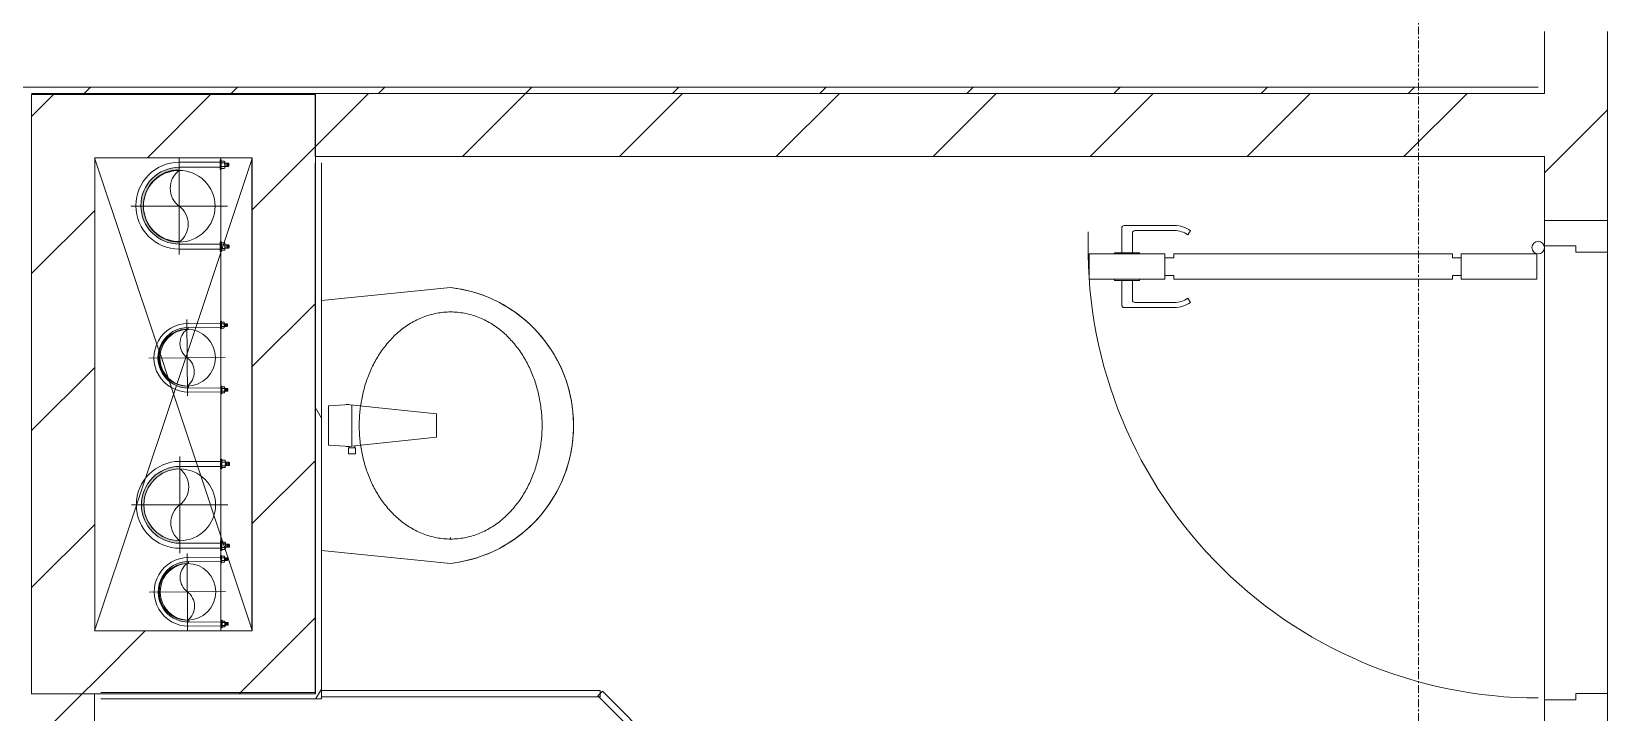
# Model space of a CAD drawing. Header units: millimetres. Extents: x 5359 to 218750, y -16347 to 109893.
# Drawn here: x 46653 to 49153, y 57655 to 58735 of the extents above; entities that cross this region are included whole.
import ezdxf

# ---------------------------------------------------------------- set-up
doc = ezdxf.new("R2010")
doc.units = ezdxf.units.MM
doc.linetypes.add('Grid Line', pattern=[22.225, 12.7, -3.175, 3.175, -3.175])
doc.linetypes.add('IMPORT-CENTER _3_', pattern=[10.16, 6.35, -1.27, 1.27, -1.27])
for name, color, linetype, lineweight in [('0-1', 7, 'Continuous', 5), ('0-2', 9, 'Continuous', 9), ('A-DETL-GENF-1', 9, 'Continuous', 9), ('A-DOOR-1', 9, 'Continuous', 9), ('A-FLOR-1', 9, 'Continuous', 9), ('A-GLAZ-CURT-1', 9, 'Continuous', 9), ('A-WALL-1', 53, 'Continuous', 18), ('A-WALL-2', 9, 'Continuous', 9), ('A-WALL-3', 113, 'Continuous', 18), ('A-WALL-PATT-1', 10, 'Continuous', 9), ('A-WALL-PATT-2', 9, 'Continuous', 9), ('A-WALL-PATT-3', 111, 'Continuous', 9), ('G-IMPT', 8, 'Continuous', 9), ('G-IMPT-1', 8, 'IMPORT-CENTER _3_', 9), ('I-WALL-1', 53, 'Continuous', 18), ('M-EQPM', 50, 'Continuous', 9), ('P-SANR-FIXT-1', 9, 'Continuous', 9), ('P-SANR-FIXT-2', 221, 'Continuous', 9), ('S-GRID-1', 1, 'Grid Line', 9)]:
    doc.layers.add(name, color=color, linetype=linetype, lineweight=lineweight)
pattern_1 = [(45, (0, 0), (-124.4508, 124.4508), [])]
pattern_2 = [(0, (0, 0), (894.08, 223.52), [73.762, -596.798, 73.762, -596.798, -3576.32]), (0, (0, 0), (894.08, 223.52), [-1341.12, 73.762, -1267.358, 73.762, -596.798, -1564.64]), (0, (0, 0), (894.08, 223.52), [-3352.8, 73.762, -373.278, 73.762, -1043.838]), (120, (335.28, 111.76), (-640.614, 662.536), [73.762, -596.798, 73.762, -4173.118]), (120, (335.28, 111.76), (-640.614, 662.536), [-744.322, -596.798, 73.762, -1267.358, -2235.2]), (120, (335.28, 111.76), (-640.614, 662.536), [-2682.24, 73.762, -596.798, 73.762, -1490.878]), (120, (335.28, 111.76), (-640.614, 662.536), [-3426.562, -373.278, 73.762, -1043.838]), (240, (447.04, 558.8), (-253.466, -886.056), [73.762, -596.798, 73.762, -4173.118]), (240, (447.04, 558.8), (-253.466, -886.056), [-744.322, -596.798, 73.762, -1267.358, -2235.2]), (240, (447.04, 558.8), (-253.466, -886.056), [-2682.24, 73.762, -596.798, 73.762, -1490.878]), (240, (447.04, 558.8), (-253.466, -886.056), [-3426.562, -373.278, 73.762, -1043.838])]

# ---------------------------------------------------------------- blocks, each defined once
blk = doc.blocks.new('DOOR_CW_01 CANH MO-PANEL KINH - DIG_02-800x2200-CỬA NHÔM KÍNH-401063-TKCS_MB ĐỊNH VỊ CỔNG-HÀNG RÀO')
at = {"layer": 'A-DETL-GENF-1'}
for p, q in [((-347, -182), (-347, -62)), ((-347, -62), (-307, -62)), ((-307, -62), (-307, -182)), ((-307, -182), (-347, -182)), ((-347, -196), (-341, -196)), ((-347, -638), (-347, -196)), ((-341, -196), (-341, -182)), ((-341, -182), (-313, -182)), ((-313, -182), (-313, -196)), ((-307, -196), (-313, -196)), ((-307, -196), (-307, -638)), ((-383.9, -611.2), (-377.3, -615.8)), ((-270.1, -611.2), (-276.7, -615.8)), ((-392, -637), (-392, -716.5)), ((-384, -699.5), (-384, -637)), ((-347, -638), (-341, -638)), ((-341, -652), (-341, -638)), ((-307, -638), (-313, -638)), ((-313, -638), (-313, -652)), ((-270, -699.5), (-270, -637)), ((-262, -637), (-262, -716.5)), ((-307, -652), (-347, -652)), ((-347, -652), (-347, -772)), ((-313, -652), (-341, -652)), ((-307, -772), (-307, -652)), ((-349, -692.2), (-349, -731.8)), ((-347, -692.2), (-349, -692.2)), ((-347, -692.2), (-347, -731.8)), ((-307, -692.2), (-307, -731.8)), ((-307, -692.2), (-305, -692.2)), ((-305, -692.2), (-305, -731.8)), ((-349, -720.5), (-388, -720.5)), ((-349, -703.5), (-380, -703.5)), ((-305, -703.5), (-274, -703.5)), ((-305, -720.5), (-266, -720.5)), ((-349, -731.8), (-347, -731.8)), ((-305, -731.8), (-307, -731.8)), ((-347, -772), (-307, -772))]:
    blk.add_line(p, q, dxfattribs=at)
blk.add_circle((-357, -60), 10, dxfattribs=at)
for centre, radius, start, end in [((-357, -60), 714, 268, 0), ((-347, -637), 45, 145, 180), ((-347, -637), 37, 145, 180), ((-307, -637), 37, 0, 35), ((-307, -637), 45, 360, 35), ((-380, -699.5), 4, 180, 270), ((-274, -699.5), 4, 270, 0), ((-388, -716.5), 4, 180, 270), ((-266, -716.5), 4, 270, 0)]:
    blk.add_arc(centre, radius, start, end, dxfattribs=at)
at = {"layer": 'A-DOOR-1'}
for p, q in [((-400, -50), (-400, 50)), ((-400, 50), (-350, 50)), ((-350, 50), (-350, 0)), ((350, 0), (350, 50)), ((350, 50), (400, 50)), ((400, 50), (400, -50)), ((-360, 0), (-360, -50)), ((-350, 0), (-360, 0)), ((360, 0), (350, 0)), ((360, -50), (360, 0)), ((-360, -50), (-400, -50)), ((-357, -50), (-332, -50)), ((400, -50), (360, -50))]:
    blk.add_line(p, q, dxfattribs=at)
blk = doc.blocks.new('bonruatreo - Chậu rửa-401074-TKCS_MB ĐỊNH VỊ CỔNG-HÀNG RÀO')
at = {"layer": 'P-SANR-FIXT-1'}
for p, q in [((198.4, 0), (-198.4, 0)), ((165, 0), (-165, 0)), ((218.6, -205), (198.4, 0)), ((-198.4, 0), (-218.6, -205)), ((-180.6, -205), (-177.8, -205))]:
    blk.add_line(p, q, dxfattribs=at)
at = {"layer": 'P-SANR-FIXT-1', "flags": 128}
blk.add_lwpolyline([(218.6, -205), (217.4, -213.7), (215.9, -222.4), (214, -231), (211.8, -239.5), (209.3, -247.9), (206.4, -256.2), (203.2, -264.4), (199.6, -272.5), (195.8, -280.4), (191.6, -288.1), (187.1, -295.7), (182.3, -303.1), (177.3, -310.3), (171.9, -317.3), (166.3, -324.1), (160.4, -330.6), (154.2, -336.9), (147.8, -342.9), (141.2, -348.7), (134.3, -354.2), (127.3, -359.4), (120, -364.4), (112.5, -369), (104.9, -373.4), (97.1, -377.4), (89.1, -381.2), (81, -384.6), (72.7, -387.6), (64.4, -390.4), (55.9, -392.8), (47.3, -394.8), (38.7, -396.6), (30, -397.9), (21.3, -399), (12.5, -399.6), (3.7, -400), (-5.1, -399.9), (-13.9, -399.6), (-22.6, -398.8), (-31.4, -397.8), (-40.1, -396.3), (-48.7, -394.5), (-57.2, -392.4), (-65.7, -390), (-74, -387.2), (-82.2, -384.1), (-90.3, -380.6), (-98.3, -376.8), (-106.1, -372.7), (-113.7, -368.3), (-121.1, -363.6), (-128.4, -358.7), (-135.4, -353.4), (-142.2, -347.8), (-148.8, -342), (-155.2, -335.9), (-161.3, -329.6), (-167.2, -323), (-172.8, -316.2), (-178.1, -309.2), (-183.1, -302), (-187.8, -294.6), (-192.2, -287), (-196.4, -279.2), (-200.2, -271.3), (-203.7, -263.2), (-206.8, -255), (-209.7, -246.6), (-212.2, -238.2), (-214.3, -229.7), (-216.1, -221.1), (-217.6, -212.4), (-218.6, -205)], dxfattribs=at)
at = {"layer": 'P-SANR-FIXT-1'}
blk.add_arc((0, -180), 220, 186.525, 353.475, dxfattribs=at)
for points in [[(-180, -205), (-180, -197.6), (-178.6, -182.7), (-172.4, -161.2), (-162.5, -141.1), (-149.4, -123), (-133.8, -107), (-116.1, -93.4), (-96.9, -82.1), (-76.5, -73.2), (-55.2, -66.5), (-33.3, -62.1), (-11.2, -59.9), (11.1, -59.9), (33.3, -62.1), (55.2, -66.5), (76.5, -73.2), (96.9, -82.1), (116.1, -93.4), (133.8, -107.1), (149.5, -123), (162.5, -141.2), (172.4, -161.2), (178.6, -182.7), (180, -197.6), (180, -205)], [(180, -205), (180, -212.4), (178.6, -227.3), (172.4, -248.8), (162.5, -268.8), (149.5, -287), (133.8, -302.9), (116.1, -316.6), (96.9, -327.9), (76.5, -336.8), (55.2, -343.5), (33.3, -347.9), (11.1, -350.1), (-11.2, -350.1), (-33.3, -347.9), (-55.2, -343.5), (-76.5, -336.8), (-96.9, -327.9), (-116.1, -316.6), (-133.8, -303), (-149.4, -287), (-162.5, -268.9), (-172.4, -248.8), (-178.6, -227.3), (-180, -212.4), (-180, -205)]]:
    blk.add_open_spline(points, degree=3, dxfattribs=at)
at = {"layer": 'P-SANR-FIXT-2'}
for p, q in [((-33, -37.3), (-31.4, -12.2)), ((-30.2, -11), (30.2, -11)), ((31.4, -12.2), (33, -37.3)), ((-44.7, -42.8), (-35.6, -42.8)), ((-44.7, -54.2), (-44.7, -42.8)), ((-35.6, -42.8), (-35.6, -44.2)), ((-35.6, -44.2), (-33.1, -44.2)), ((-35.6, -44.2), (-35.6, -52.9)), ((-32.2, -52.9), (-33.1, -44.2)), ((32.7, -48.5), (-32.7, -48.5)), ((33, -45.4), (18.5, -182.5)), ((-35.6, -54.2), (-44.7, -54.2)), ((-35.6, -52.9), (-35.6, -54.2)), ((-32.2, -52.9), (-35.6, -52.9)), ((-18.5, -182.5), (-32.2, -52.9)), ((18.5, -182.5), (-18.5, -182.5))]:
    blk.add_line(p, q, dxfattribs=at)
for centre, radius, start, end in [((-30.1, -12.3), 1.3, 91.2278, 176.4003), ((30.1, -12.3), 1.3, 3.5997, 88.7722), ((5.5, -41.4), 38.7, 173.966, 184.1457), ((-5.5, -41.4), 38.7, 353.966, 6.034)]:
    blk.add_arc(centre, radius, start, end, dxfattribs=at)
blk = doc.blocks.new('System Panel - Glazed-580253-TKCS_MB ĐỊNH VỊ CỔNG-HÀNG RÀO')
at = {"layer": 'A-GLAZ-CURT-1'}
for p, q in [((352.2, 5), (-352.2, 5)), ((-352.2, 5), (-352.2, -5)), ((352.2, -5), (352.2, 5)), ((-352.2, -5), (352.2, -5))]:
    blk.add_line(p, q, dxfattribs=at)
blk = doc.blocks.new('System Panel - Glazed-918428-TKCS_MB ĐỊNH VỊ CỔNG-HÀNG RÀO')
at = {"layer": 'A-GLAZ-CURT-1'}
for p, q in [((221.2, 5), (-221.2, 5)), ((-221.2, 5), (-221.2, -5)), ((221.2, -5), (221.2, 5)), ((-221.2, -5), (221.2, -5))]:
    blk.add_line(p, q, dxfattribs=at)
blk = doc.blocks.new('NCV_TKTC_TANG 1_rvt-1-TKCS_MB ĐỊNH VỊ CỔNG-HÀNG RÀO')
at = {"layer": 'A-WALL-PATT-1'}
h = blk.add_hatch(dxfattribs=at)
h.set_pattern_fill('FP_2', color=256, style=0, pattern_type=2)
h.set_pattern_definition(pattern_1)
h.paths.add_polyline_path([(49102.6, 56836.9), (49152.6, 56836.9), (49152.6, 57635.3), (49052.6, 57635.3), (49052.6, 56836.9), (49063.7, 56836.9)])
h.paths.add_polyline_path([(49152.6, 58435.3), (49152.6, 58734.9), (49052.6, 58734.9), (49052.6, 58435.3), (49102.6, 58435.3)])
h.paths.add_polyline_path([(49052.6, 59634.9), (49152.6, 59634.9), (49152.6, 59936.9), (49052.6, 59936.9)])
h.paths.add_polyline_path([(49052.6, 60136.9), (49152.6, 60136.9), (49152.6, 61636.9), (49052.6, 61636.9), (49052.6, 60580.3)])
h = blk.add_hatch(dxfattribs=at)
h.set_pattern_fill('FP_2', color=256, style=0, pattern_type=2)
h.set_pattern_definition(pattern_1)
h.paths.add_polyline_path([(47118.8, 58536.9), (49052.6, 58536.9), (49052.6, 58636.9), (47102.6, 58636.9), (47102.6, 58536.9)])
h = blk.add_hatch(dxfattribs=at)
h.set_pattern_fill('FP_4', color=256, style=0, pattern_type=2)
h.set_pattern_definition(pattern_2)
h.paths.add_polyline_path([(47112.6, 57686.9), (47112.6, 58526.9), (47102.6, 58526.9), (47102.6, 57686.9)])
h = blk.add_hatch(dxfattribs=at)
h.set_pattern_fill('FP_2', color=256, style=0, pattern_type=2)
h.set_pattern_definition(pattern_1)
h.paths.add_polyline_path([(46652.6, 56836.9), (46752.6, 56836.9), (46752.6, 57684.9), (46652.6, 57684.9), (46652.6, 57128.4)])
h = blk.add_hatch(dxfattribs=at)
h.set_pattern_fill('FP_4', color=256, style=0, pattern_type=2)
h.set_pattern_definition(pattern_2)
h.paths.add_polyline_path([(47112.6, 57676.9), (47112.6, 57686.9), (46762.6, 57686.9), (46762.6, 57676.9)])
at = {"layer": 'A-WALL-PATT-2'}
h = blk.add_hatch(dxfattribs=at)
h.set_pattern_fill('FP_3', color=256, style=0, pattern_type=2)
h.set_pattern_definition([(45, (0, 0), (-116.67262, 116.67262), [])])
h.paths.add_polyline_path([(45552.6, 58636.9), (49052.6, 58636.9), (49052.6, 58646.9), (45552.6, 58646.9)])
h.paths.add_polyline_path([(44752.6, 58636.9), (44752.6, 58646.9), (44652.6, 58646.9), (44652.6, 58636.9)])
at = {"layer": 'A-FLOR-1'}
for p, q in [((49052.6, 58395.3), (49052.6, 57675.3)), ((49152.6, 58385.3), (49152.6, 57685.3)), ((49152.6, 57685.3), (49152.6, 58385.3))]:
    blk.add_line(p, q, dxfattribs=at)
at = {"layer": 'A-WALL-1'}
for p, q in [((49052.6, 58646.9), (49052.6, 58636.9)), ((49052.6, 58636.9), (47102.6, 58636.9)), ((47102.6, 58636.9), (47102.6, 58536.9)), ((47102.6, 58536.9), (49052.6, 58536.9)), ((49052.6, 58536.9), (49052.6, 58526.9)), ((46752.6, 57684.9), (46652.6, 57684.9)), ((46752.6, 56836.9), (46752.6, 57684.9))]:
    blk.add_line(p, q, dxfattribs=at)
at = {"layer": 'A-WALL-2'}
for p, q in [((49052.6, 58734.9), (49052.6, 58646.9)), ((49152.6, 58435.3), (49152.6, 58734.9)), ((49052.6, 58526.9), (49052.6, 58435.3)), ((49152.6, 58385.3), (49152.6, 57685.3))]:
    blk.add_line(p, q, dxfattribs=at)
at = {"layer": 'I-WALL-1'}
for p, q in [((49042.6, 58646.9), (45552.6, 58646.9)), ((49052.6, 58636.9), (49052.6, 58646.9)), ((46652.6, 58636.9), (49052.6, 58636.9)), ((47102.6, 58526.9), (47102.6, 57686.9)), ((47112.6, 58308.7), (47112.6, 58526.9)), ((47112.6, 57686.9), (47112.6, 57911.9)), ((47102.6, 57686.9), (46762.6, 57686.9)), ((46762.6, 57676.9), (47112.6, 57676.9)), ((47112.6, 57676.9), (47112.6, 57686.9))]:
    blk.add_line(p, q, dxfattribs=at)
at = {"layer": 'A-DOOR-1', "rotation": 270.0000000000009}
blk.add_blockref('DOOR_CW_01 CANH MO-PANEL KINH - DIG_02-800x2200-CỬA NHÔM KÍNH-401063-TKCS_MB ĐỊNH VỊ CỔNG-HÀNG RÀO', (49102.6, 58035.3), dxfattribs=at)
at = {"layer": 'A-GLAZ-CURT-1'}
for name, p, rotation in [('System Panel - Glazed-918428-TKCS_MB ĐỊNH VỊ CỔNG-HÀNG RÀO', (47333.7, 57685.3), 180), ('System Panel - Glazed-580253-TKCS_MB ĐỊNH VỊ CỔNG-HÀNG RÀO', (47803.9, 57436.3), 135.0000000000004)]:
    blk.add_blockref(name, p, dxfattribs=dict(at, rotation=rotation))
at = {"layer": 'P-SANR-FIXT-1', "rotation": 90.00000000000044}
blk.add_blockref('bonruatreo - Chậu rửa-401074-TKCS_MB ĐỊNH VỊ CỔNG-HÀNG RÀO', (47112.6, 58110.3), dxfattribs=at)
blk = doc.blocks.new('TKTC_XREF_251221_MB TANG 1 - TKTC_XREF_260130_MB TANG 1_dwg_CUM U_DN100-4202115-TKCS_MB ĐỊNH VỊ CỔNG-HÀNG RÀO')
at = {"layer": 'G-IMPT'}
blk.add_hatch(color=256, dxfattribs=at).paths.add_polyline_path([(0, -61), (0, -57), (14.8, -55.1), (28.5, -49.4), (40.3, -40.3), (49.4, -28.5), (55.1, -14.8), (57, 0), (55.1, 14.8), (49.4, 28.5), (40.3, 40.3), (28.5, 49.4), (14.8, 55.1), (0, 57), (0, 61), (15.8, 58.9), (37.7, 47.3), (43.1, 43.1), (52.8, 30.5), (58.9, 15.8), (61, 0), (58.9, -15.8), (52.8, -30.5), (43.1, -43.1), (30.5, -52.8), (15.8, -58.9)])
for p, q in [((-79.1, 66.6), (-79.1, 63.4)), ((-76.6, 66.6), (-76.6, 63.4)), ((-74.6, 66.6), (-74.6, 63.4)), ((-72.7, 69.3), (-72.7, 60.7)), ((-66.9, 67.9), (-71.7, 67.9)), ((-65, 69), (0, 69)), ((-66.9, 62.1), (-71.7, 62.1)), ((-72.7, -60.7), (-72.7, -69.3)), ((-66.9, -62.1), (-71.7, -62.1)), ((-79.1, -63.4), (-79.1, -66.6)), ((-76.6, -63.4), (-76.6, -66.6)), ((-74.6, -63.4), (-74.6, -66.6)), ((-66.9, -67.9), (-71.7, -67.9)), ((-65, -69), (0, -69))]:
    blk.add_line(p, q, dxfattribs=at)
at = {"layer": 'G-IMPT', "flags": 128}
for points in [[(-72.7, 67.6), (-78.1, 67.6), (-78.1, 62.4), (-72.7, 62.4)], [(-71.7, 59.2), (-66.9, 59.2), (-66.9, 70.8), (-71.7, 70.8)], [(-66.9, 70.8), (-66.9, 72.7), (-65, 72.7), (-65, 57.3), (-66.9, 57.3), (-66.9, 59.2)], [(-65, 61), (0, 61), (0, 57)], [(-72.7, -62.4), (-78.1, -62.4), (-78.1, -67.6), (-72.7, -67.6)], [(-71.7, -70.8), (-66.9, -70.8), (-66.9, -59.2), (-71.7, -59.2)], [(-66.9, -59.2), (-66.9, -57.3), (-65, -57.3), (-65, -72.7), (-66.9, -72.7), (-66.9, -70.8)], [(-65, -61), (0, -61), (0, -57)]]:
    blk.add_lwpolyline(points, dxfattribs=at)
at = {"layer": 'G-IMPT'}
for centre, radius, start, end in [((-78.1, 66.6), 0.96, 90, 180), ((-78.1, 63.4), 0.96, 180, 270), ((-71.1, 69.3), 1.56, 112.6199, 247.3801), ((-67.9, 65), 4.8, 143.1301, 216.8699), ((0, 0), 69, 270, 90), ((-71.1, 60.7), 1.56, 112.6199, 247.3801), ((0, 0), 61, 270, 90), ((0, 0), 57, 270, 90), ((-78.1, -63.4), 0.96, 90, 180), ((-71.1, -60.7), 1.56, 112.6199, 247.3801), ((-67.9, -65), 4.8, 143.1301, 216.8699), ((-78.1, -66.6), 0.96, 180, 270), ((-71.1, -69.3), 1.56, 112.6199, 247.3801)]:
    blk.add_arc(centre, radius, start, end, dxfattribs=at)
blk = doc.blocks.new('TKTC_XREF_251221_MB TANG 1 - TKTC_XREF_260130_MB TANG 1_dwg_$cc-4202117-TKCS_MB ĐỊNH VỊ CỔNG-HÀNG RÀO')
at = {"layer": 'G-IMPT'}
blk.add_circle((0, 0), 0.5, dxfattribs=at)
for centre, radius, start, end in [((0, 0), 0.5, 90, 270), ((0.188, 0.25), 0.313, 126.8699, 233.1301), ((-0.188, -0.25), 0.313, 306.8699, 53.1301)]:
    blk.add_arc(centre, radius, start, end, dxfattribs=at)
at = {"layer": 'G-IMPT-1'}
for p, q in [((0, -0.673), (0, 0.673)), ((-0.673, 0), (0.673, 0))]:
    blk.add_line(p, q, dxfattribs=at)
blk = doc.blocks.new('TKTC_XREF_251221_MB TANG 1 - TKTC_XREF_260130_MB TANG 1_dwg_$cc-4202122-TKCS_MB ĐỊNH VỊ CỔNG-HÀNG RÀO')
at = {"layer": 'G-IMPT'}
blk.add_circle((0, 0), 0.5, dxfattribs=at)
for centre, radius, start, end in [((0, 0), 0.5, 90, 270), ((0.188, 0.25), 0.313, 126.8699, 233.1301), ((-0.188, -0.25), 0.313, 306.8699, 53.1301)]:
    blk.add_arc(centre, radius, start, end, dxfattribs=at)
at = {"layer": 'G-IMPT-1'}
for p, q in [((0, -0.673), (0, 0.673)), ((-0.673, 0), (0.673, 0))]:
    blk.add_line(p, q, dxfattribs=at)
blk = doc.blocks.new('TKTC_XREF_251221_MB TANG 1 - TKTC_XREF_260130_MB TANG 1_dwg_CUM U_DN100-4202112-TKCS_MB ĐỊNH VỊ CỔNG-HÀNG RÀO')
at = {"layer": 'G-IMPT'}
blk.add_hatch(color=256, dxfattribs=at).paths.add_polyline_path([(0, 61), (0, 57), (14.8, 55.1), (28.5, 49.4), (40.3, 40.3), (49.4, 28.5), (55.1, 14.8), (57, 0), (55.1, -14.8), (49.4, -28.5), (40.3, -40.3), (28.5, -49.4), (14.8, -55.1), (0, -57), (0, -61), (15.8, -58.9), (30.5, -52.8), (43.1, -43.1), (52.8, -30.5), (58.9, -15.8), (61, 0), (58.9, 15.8), (52.8, 30.5), (43.1, 43.1), (30.5, 52.8), (15.8, 58.9)])
for p, q in [((-79.1, 66.6), (-79.1, 63.4)), ((-76.6, 66.6), (-76.6, 63.4)), ((-74.6, 66.6), (-74.6, 63.4)), ((-72.7, 69.3), (-72.7, 60.7)), ((-66.9, 67.9), (-71.7, 67.9)), ((-66.9, 62.1), (-71.7, 62.1)), ((-65, 69), (0, 69)), ((-79.1, -63.4), (-79.1, -66.6)), ((-76.6, -63.4), (-76.6, -66.6)), ((-74.6, -63.4), (-74.6, -66.6)), ((-72.7, -60.7), (-72.7, -69.3)), ((-66.9, -62.1), (-71.7, -62.1)), ((-66.9, -67.9), (-71.7, -67.9)), ((-65, -69), (0, -69))]:
    blk.add_line(p, q, dxfattribs=at)
at = {"layer": 'G-IMPT', "flags": 128}
for points in [[(-72.7, 67.6), (-78.1, 67.6), (-78.1, 62.4), (-72.7, 62.4)], [(-71.7, 59.2), (-66.9, 59.2), (-66.9, 70.8), (-71.7, 70.8)], [(-66.9, 70.8), (-66.9, 72.7), (-65, 72.7), (-65, 57.3), (-66.9, 57.3), (-66.9, 59.2)], [(-65, 61), (0, 61), (0, 57)], [(-72.7, -62.4), (-78.1, -62.4), (-78.1, -67.6), (-72.7, -67.6)], [(-71.7, -70.8), (-66.9, -70.8), (-66.9, -59.2), (-71.7, -59.2)], [(-66.9, -59.2), (-66.9, -57.3), (-65, -57.3), (-65, -72.7), (-66.9, -72.7), (-66.9, -70.8)], [(-65, -61), (0, -61), (0, -57)]]:
    blk.add_lwpolyline(points, dxfattribs=at)
at = {"layer": 'G-IMPT'}
for centre, radius, start, end in [((-78.1, 66.6), 0.96, 90, 180), ((-78.1, 63.4), 0.96, 180, 270), ((-71.1, 69.3), 1.56, 112.6199, 247.3801), ((-67.9, 65), 4.8, 143.1301, 216.8699), ((-71.1, 60.7), 1.56, 112.6199, 247.3801), ((0, 0), 69, 270, 90), ((0, 0), 61, 270, 90), ((0, 0), 57, 270, 90), ((-78.1, -63.4), 0.96, 90, 180), ((-78.1, -66.6), 0.96, 180, 270), ((-71.1, -60.7), 1.56, 112.6199, 247.3801), ((-67.9, -65), 4.8, 143.1301, 216.8699), ((-71.1, -69.3), 1.56, 112.6199, 247.3801)]:
    blk.add_arc(centre, radius, start, end, dxfattribs=at)
blk = doc.blocks.new('TKTC_XREF_251221_MB TANG 1 - TKTC_XREF_260130_MB TANG 1_dwg_$cc-V188-TKCS_MB ĐỊNH VỊ CỔNG-HÀNG RÀO')
at = {"layer": 'G-IMPT'}
blk.add_circle((0, 0), 0.5, dxfattribs=at)
for centre, radius, start, end in [((0, 0), 0.5, 90, 270), ((0.188, 0.25), 0.313, 126.8699, 233.1301), ((-0.188, -0.25), 0.313, 306.8699, 53.1301)]:
    blk.add_arc(centre, radius, start, end, dxfattribs=at)
at = {"layer": 'G-IMPT-1'}
for p, q in [((0, -0.673), (0, 0.673)), ((-0.673, 0), (0.673, 0))]:
    blk.add_line(p, q, dxfattribs=at)
blk = doc.blocks.new('TKTC_XREF_251221_MB TANG 1 - TKTC_XREF_260130_MB TANG 1_dwg_$cc-4202118-TKCS_MB ĐỊNH VỊ CỔNG-HÀNG RÀO')
at = {"layer": 'G-IMPT'}
blk.add_circle((0, 0), 0.5, dxfattribs=at)
for centre, radius, start, end in [((0, 0), 0.5, 90, 270), ((0.188, 0.25), 0.313, 126.8699, 233.1301), ((-0.188, -0.25), 0.313, 306.8699, 53.1301)]:
    blk.add_arc(centre, radius, start, end, dxfattribs=at)
at = {"layer": 'G-IMPT-1'}
for p, q in [((0, -0.673), (0, 0.673)), ((-0.673, 0), (0.673, 0))]:
    blk.add_line(p, q, dxfattribs=at)
blk = doc.blocks.new('TKTC_XREF_251221_MB TANG 1 - TKTC_XREF_260130_MB TANG 1_dwg-4202109-TKCS_MB ĐỊNH VỊ CỔNG-HÀNG RÀO')
at = {"layer": 'G-IMPT'}
blk.add_line((-156149.6, -342811.7), (-156149.6, -343561.8), dxfattribs=at)
at = {"layer": 'G-IMPT', "flags": 128}
blk.add_lwpolyline([(-156159, -343561.8), (-156198.7, -343561.5), (-156198.7, -342811.8)], dxfattribs=at)
for name, p, xscale, yscale, zscale, rotation in [('TKTC_XREF_251221_MB TANG 1 - TKTC_XREF_260130_MB TANG 1_dwg_$cc-V188-TKCS_MB ĐỊNH VỊ CỔNG-HÀNG RÀO', (-156264.6, -342888.7), 113.7150000000092, 113.7150000000092, 113.7150000000092, 0.04476088158440977), ('TKTC_XREF_251221_MB TANG 1 - TKTC_XREF_260130_MB TANG 1_dwg_CUM U_DN100-4202112-TKCS_MB ĐỊNH VỊ CỔNG-HÀNG RÀO', (-156264.6, -342887.8), 0.9975000000000005, 0.9975000000000005, 0.9975000000000005, 180.0467435561312), ('TKTC_XREF_251221_MB TANG 1 - TKTC_XREF_260130_MB TANG 1_dwg_$cc-4202118-TKCS_MB ĐỊNH VỊ CỔNG-HÀNG RÀO', (-156252.1, -343128.9), 90.0000000000512, 90.0000000000512, 90.0000000000512, 0.419778997776333), ('TKTC_XREF_251221_MB TANG 1 - TKTC_XREF_260130_MB TANG 1_dwg_CUM U_DN100-4202112-TKCS_MB ĐỊNH VỊ CỔNG-HÀNG RÀO', (-156263.8, -343362.1), 0.9974999999999966, 0.9974999999999966, 0.9974999999999966, 180.0467435564899), ('TKTC_XREF_251221_MB TANG 1 - TKTC_XREF_260130_MB TANG 1_dwg_$cc-4202117-TKCS_MB ĐỊNH VỊ CỔNG-HÀNG RÀO', (-156251.7, -343500), 90.0000000000512, 90.0000000000512, 90.0000000000512, 0.419778997776333)]:
    blk.add_blockref(name, p, dxfattribs=dict(xscale=xscale, yscale=yscale, zscale=zscale, rotation=rotation))
at = {"extrusion": (0, 0, -1)}
for name, p, xscale, yscale, zscale, rotation in [('TKTC_XREF_251221_MB TANG 1 - TKTC_XREF_260130_MB TANG 1_dwg_CUM U_DN100-4202115-TKCS_MB ĐỊNH VỊ CỔNG-HÀNG RÀO', (156250.2, -343128.9), 0.7894736842105242, 0.7894736842105242, -0.7894736842105241, 359.5802210006287), ('TKTC_XREF_251221_MB TANG 1 - TKTC_XREF_260130_MB TANG 1_dwg_$cc-4202122-TKCS_MB ĐỊNH VỊ CỔNG-HÀNG RÀO', (156263.8, -343362.1), 113.7150000000092, 113.7150000000092, -113.7150000000092, 179.9532564459116), ('TKTC_XREF_251221_MB TANG 1 - TKTC_XREF_260130_MB TANG 1_dwg_CUM U_DN100-4202115-TKCS_MB ĐỊNH VỊ CỔNG-HÀNG RÀO', (156249.8, -343500), 0.7894736842105242, 0.7894736842105242, -0.7894736842105241, 359.5802210006287)]:
    blk.add_blockref(name, p, dxfattribs=dict(at, xscale=xscale, yscale=yscale, zscale=zscale, rotation=rotation))
blk = doc.blocks.new('TKTC_XREF_251221_MB TANG 1 - TKTC_XREF_251221_MB TANG 1-2038492-TKCS_MB ĐỊNH VỊ CỔNG-HÀNG RÀO')
blk.add_blockref('TKTC_XREF_251221_MB TANG 1 - TKTC_XREF_260130_MB TANG 1_dwg-4202109-TKCS_MB ĐỊNH VỊ CỔNG-HÀNG RÀO', (169499.1, 384109.7))

msp = doc.modelspace()

# ---------------------------------------------------------------- hatches: boundary and pattern name
at = {"layer": 'A-WALL-PATT-3'}
h = msp.add_hatch(dxfattribs=at)
h.set_pattern_fill('FP_1', color=256, style=0, pattern_type=2)
h.set_pattern_definition(pattern_1)
h.paths.add_polyline_path([(46753, 57684.9), (46753, 58634.9), (46653, 58634.9), (46653, 57684.9)])
h = msp.add_hatch(dxfattribs=at)
h.set_pattern_fill('FP_1', color=256, style=0, pattern_type=2)
h.set_pattern_definition(pattern_1)
h.paths.add_polyline_path([(47003, 58534.9), (47103, 58534.9), (47103, 58634.9), (46753, 58634.9), (46753, 58534.9)])
h = msp.add_hatch(dxfattribs=at)
h.set_pattern_fill('FP_1', color=256, style=0, pattern_type=2)
h.set_pattern_definition(pattern_1)
h.paths.add_polyline_path([(47003, 57784.9), (47103, 57784.9), (47103, 58534.9), (47003, 58534.9), (47003, 58114.7)])
h = msp.add_hatch(dxfattribs=at)
h.set_pattern_fill('FP_1', color=256, style=0, pattern_type=2)
h.set_pattern_definition(pattern_1)
h.paths.add_polyline_path([(47103, 57684.9), (47103, 57784.9), (46753, 57784.9), (46753, 57684.9)])

# ---------------------------------------------------------------- linework, layer by layer
at = {"layer": '0-2'}
for p, q in [((46854.9, 58229.6), (46752.9, 58534.9)), ((46883.8, 58176.8), (47003, 58533.8)), ((46856.4, 58225.1), (46854.9, 58229.6)), ((46869.4, 58186.1), (46857.2, 58222.7)), ((46752.9, 57784.9), (46882.8, 58173.8)), ((46870.7, 58182.2), (46869.6, 58185.4)), ((47003, 57785.9), (46871.1, 58180.9))]:
    msp.add_line(p, q, dxfattribs=at)
at = {"layer": 'A-WALL-3'}
for p, q in [((46653, 58634.9), (46653, 57684.9)), ((47103, 58634.9), (46653, 58634.9)), ((47103, 57684.9), (47103, 58634.9)), ((46753, 57784.9), (46753, 58534.9)), ((46753, 58534.9), (47003, 58534.9)), ((47003, 58534.9), (47003, 57784.9)), ((47003, 57784.9), (46753, 57784.9)), ((46653, 57684.9), (47103, 57684.9))]:
    msp.add_line(p, q, dxfattribs=at)
at = {"layer": 'S-GRID-1'}
msp.add_line((48852.6, 13102.5), (48852.6, 80482.7), dxfattribs=at)

# ---------------------------------------------------------------- block references
at = {"layer": '0-1'}
msp.add_blockref('NCV_TKTC_TANG 1_rvt-1-TKCS_MB ĐỊNH VỊ CỔNG-HÀNG RÀO', (0, 0), dxfattribs=at)
at = {"layer": 'M-EQPM'}
msp.add_blockref('TKTC_XREF_251221_MB TANG 1 - TKTC_XREF_251221_MB TANG 1-2038492-TKCS_MB ĐỊNH VỊ CỔNG-HÀNG RÀO', (33652.6, 17236.9), dxfattribs=at)

doc.saveas('drawing.dxf')
